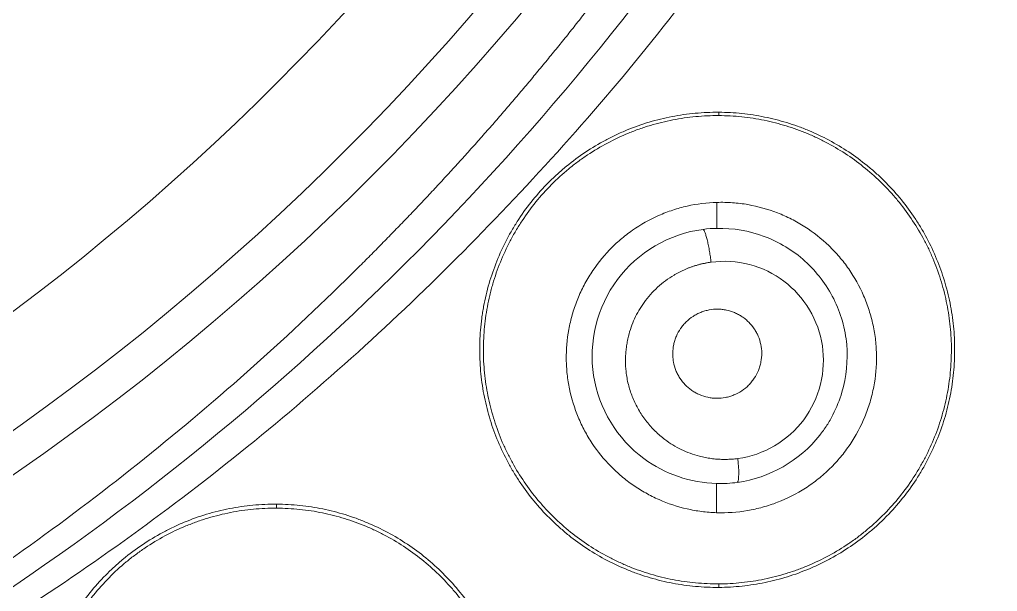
# Model space of a CAD drawing. Extents: x 541 to 1062, y 0 to 382.
# Drawn here: x 910.61 to 920.64, y 253.3 to 259.16 of the extents above; entities that cross this region are included whole.
import ezdxf

# ---------------------------------------------------------------- set-up
doc = ezdxf.new("R2010")
doc.units = 0
doc.header["$LTSCALE"] = 10
doc.header["$MEASUREMENT"] = 0
doc.layers.add('1', color=7, linetype='CONTINUOUS')

msp = doc.modelspace()

# ---------------------------------------------------------------- linework, layer by layer
at = {"layer": '1', "color": 7, "linetype": 'Continuous', "lineweight": 13}
for p, q in [((917.783, 258.215), (917.783, 258.181)), ((917.763, 257.026), (917.764, 257.291)), ((917.761, 254.41), (917.76, 254.111)), ((913.249, 254.199), (913.249, 254.158)), ((917.783, 253.346), (917.783, 253.382))]:
    msp.add_line(p, q, dxfattribs=at)
at = {"layer": '1', "color": 7, "linetype": 'Continuous', "lineweight": 18}
for radius, start, end in [(45.353, 272.3738, 90), (41.78, 282.5334, 97.4666), (41.2, 272.6477, 90)]:
    msp.add_arc((895.7, 276.074), radius, start, end, dxfattribs=at)
at = {"layer": '1', "color": 7, "linetype": 'Continuous', "lineweight": 13}
for radius, start, end in [(26.189, 270, 90), (24.827, 180, 0), (25.813, 270, 0)]:
    msp.add_arc((895.7, 276.074), radius, start, end, dxfattribs=at)
msp.add_ellipse((917.929, 254.714), major_axis=(-0.04, 0.297), ratio=0.144323, start_param=3.318011, end_param=4.532252, dxfattribs=at)
at = {"layer": '1', "color": 7, "linetype": 'Continuous', "lineweight": 18}
msp.add_rational_spline([(928.153, 243.621), (962.121, 277.589), (943.738, 321.97), (895.7, 321.97)], [1, 0.588455621576, 0.588455621576, 1], degree=3, dxfattribs=at)
at = {"layer": '1', "color": 7, "linetype": 'Continuous', "lineweight": 13}
for points, knots in [([(938.065, 276.074), (938.065, 273.302), (937.792, 270.529), (936.71, 265.09), (935.902, 262.424), (933.779, 257.3), (932.466, 254.843), (929.385, 250.232), (927.618, 248.078), (923.696, 244.157), (921.543, 242.39), (916.932, 239.309), (914.474, 237.995), (909.351, 235.873), (906.685, 235.064), (901.866, 234.106), (899.735, 233.848), (897.597, 233.752)], [0, 0, 0, 0, 0.128669, 0.128669, 0.257338, 0.257338, 0.386007, 0.386007, 0.514676, 0.514676, 0.643345, 0.643345, 0.772014, 0.772014, 0.900684, 0.900684, 1, 1, 1, 1]), ([(930.665, 255.312), (930.612, 255.342), (930.506, 255.403), (930.348, 255.494), (930.189, 255.585), (930.032, 255.676), (929.875, 255.766), (929.719, 255.856), (929.563, 255.946), (929.408, 256.035), (929.254, 256.124), (929.1, 256.213), (928.946, 256.301), (928.794, 256.389), (928.641, 256.477), (928.49, 256.564), (928.339, 256.651), (928.188, 256.738), (928.039, 256.824), (927.889, 256.91), (927.741, 256.995), (927.593, 257.08), (927.446, 257.165), (927.299, 257.25), (927.153, 257.334), (927.007, 257.418), (926.862, 257.501), (926.718, 257.584), (926.574, 257.667), (926.431, 257.749), (926.288, 257.831), (926.146, 257.913), (926.005, 257.994), (925.864, 258.075), (925.724, 258.156), (925.585, 258.236), (925.446, 258.316), (925.308, 258.396), (925.17, 258.475), (925.033, 258.554), (924.897, 258.632), (924.761, 258.711), (924.626, 258.788), (924.491, 258.866), (924.357, 258.943), (924.224, 259.02), (924.091, 259.096), (923.959, 259.172), (923.828, 259.248), (923.697, 259.323), (923.567, 259.398), (923.437, 259.472), (923.308, 259.547), (923.18, 259.62), (923.053, 259.694), (922.926, 259.767), (922.799, 259.84), (922.673, 259.912), (922.548, 259.984), (922.424, 260.056), (922.3, 260.127), (922.177, 260.198), (922.054, 260.268), (921.932, 260.339), (921.811, 260.408), (921.69, 260.478), (921.57, 260.547), (921.451, 260.616), (921.332, 260.684), (921.214, 260.752), (921.096, 260.82), (920.979, 260.887), (920.863, 260.954), (920.748, 261.02), (920.633, 261.086), (920.518, 261.152), (920.442, 261.196), (920.404, 261.218)], [0, 0, 0, 0, 0.015717, 0.031369, 0.046957, 0.06248, 0.077939, 0.093334, 0.108664, 0.12393, 0.139132, 0.154269, 0.169341, 0.184349, 0.199293, 0.214173, 0.228988, 0.243738, 0.258424, 0.273046, 0.287603, 0.302096, 0.316525, 0.330889, 0.345188, 0.359424, 0.373594, 0.387701, 0.401743, 0.41572, 0.429634, 0.443482, 0.457267, 0.470987, 0.484642, 0.498233, 0.51176, 0.525222, 0.53862, 0.551953, 0.565222, 0.578427, 0.591567, 0.604643, 0.617654, 0.630601, 0.643483, 0.656302, 0.669055, 0.681744, 0.694369, 0.70693, 0.719425, 0.731857, 0.744224, 0.756527, 0.768765, 0.780939, 0.793048, 0.805093, 0.817074, 0.82899, 0.840842, 0.852629, 0.864352, 0.87601, 0.887604, 0.899134, 0.910599, 0.921999, 0.933336, 0.944607, 0.955815, 0.966958, 0.978036, 0.98905, 1, 1, 1, 1]), ([(918.413, 260.756), (918.276, 260.548), (918.136, 260.342), (917.85, 259.935), (917.705, 259.733), (917.256, 259.136), (916.944, 258.747), (916.297, 257.989), (915.963, 257.62), (915.277, 256.897), (914.924, 256.545), (914.202, 255.859), (913.831, 255.526), (913.072, 254.881), (912.684, 254.569), (911.493, 253.665), (910.667, 253.107), (909.385, 252.338), (908.951, 252.094), (908.07, 251.629), (907.623, 251.409), (906.718, 250.993), (906.259, 250.797), (905.333, 250.431), (904.865, 250.26), (903.92, 249.943), (903.444, 249.797), (902.724, 249.599), (902.483, 249.536), (901.999, 249.418), (901.756, 249.362), (901.269, 249.259), (901.025, 249.211), (900.535, 249.122), (900.289, 249.082), (899.797, 249.006), (899.55, 248.972), (899.056, 248.905), (898.81, 248.873), (898.563, 248.842)], [0, 0, 0, 0, 0.03125, 0.03125, 0.0625, 0.0625, 0.125, 0.125, 0.1875, 0.1875, 0.25, 0.25, 0.3125, 0.3125, 0.375, 0.375, 0.5, 0.5, 0.5625, 0.5625, 0.625, 0.625, 0.6875, 0.6875, 0.75, 0.75, 0.8125, 0.8125, 0.84375, 0.84375, 0.875, 0.875, 0.90625, 0.90625, 0.9375, 0.9375, 0.96875, 0.96875, 1, 1, 1, 1]), ([(917.623, 257.015), (917.277, 256.97), (916.952, 256.78), (916.535, 256.221), (916.446, 255.855), (916.553, 255.177), (916.742, 254.867), (917.231, 254.506), (917.493, 254.417), (917.761, 254.41)], [0, 0, 0, 0, 0.26398, 0.26398, 0.52796, 0.52796, 0.79194, 0.79194, 1, 1, 1, 1]), ([(917.704, 256.678), (917.702, 256.696), (917.7, 256.714), (917.694, 256.751), (917.692, 256.77), (917.685, 256.808), (917.682, 256.827), (917.674, 256.864), (917.671, 256.881), (917.663, 256.914), (917.659, 256.929), (917.651, 256.956), (917.647, 256.968), (917.639, 256.988), (917.636, 256.996), (917.629, 257.008), (917.626, 257.012), (917.623, 257.015)], [0, 0, 0, 0, 0.125, 0.125, 0.25, 0.25, 0.375, 0.375, 0.5, 0.5, 0.625, 0.625, 0.75, 0.75, 0.875, 0.875, 1, 1, 1, 1]), ([(917.976, 254.422), (918.304, 254.468), (918.611, 254.643), (918.844, 254.938), (918.869, 254.972), (918.914, 255.042), (918.976, 255.151), (919.084, 255.421), (919.109, 255.671), (919.088, 255.915), (919.073, 255.996), (919.028, 256.153), (918.938, 256.382), (918.787, 256.58), (918.606, 256.745), (918.54, 256.793), (918.4, 256.878), (918.178, 256.985), (917.93, 257.029), (917.763, 257.025)], [0, 0, 0, 0, 0.25, 0.25, 0.28125, 0.28125, 0.3125, 0.375, 0.5, 0.5, 0.5625, 0.5625, 0.625, 0.75, 0.75, 0.8125, 0.8125, 0.875, 1, 1, 1, 1])]:
    msp.add_open_spline(points, degree=3, knots=knots, dxfattribs=at)
at = {"layer": '1', "color": 7, "linetype": 'Continuous', "lineweight": 18}
for points, knots in [([(898.563, 248.842), (898.578, 248.845), (898.609, 248.853), (898.656, 248.865), (898.703, 248.876), (898.752, 248.888), (898.801, 248.899), (898.851, 248.91), (898.902, 248.922), (898.954, 248.933), (899.006, 248.945), (899.06, 248.956), (899.114, 248.967), (899.169, 248.978), (899.225, 248.99), (899.309, 249.006), (899.431, 249.03), (899.599, 249.061), (899.794, 249.096), (899.978, 249.129), (900.14, 249.157), (900.267, 249.18), (900.382, 249.201), (900.485, 249.22), (900.577, 249.237), (900.658, 249.252), (900.76, 249.272), (900.886, 249.297), (901.037, 249.329), (901.181, 249.361), (901.318, 249.392), (901.433, 249.421), (901.531, 249.446), (901.612, 249.467), (901.693, 249.488), (901.775, 249.51), (901.857, 249.533), (901.939, 249.555), (902.022, 249.578), (902.105, 249.602), (902.188, 249.626), (902.271, 249.65), (902.354, 249.674), (902.438, 249.699), (902.522, 249.725), (902.607, 249.751), (902.691, 249.777), (902.776, 249.804), (902.861, 249.831), (902.946, 249.858), (903.032, 249.886), (903.118, 249.914), (903.204, 249.943), (903.29, 249.972), (903.376, 250.001), (903.463, 250.031), (903.55, 250.061), (903.638, 250.092), (903.725, 250.123), (903.813, 250.154), (903.901, 250.186), (903.989, 250.218), (904.078, 250.251), (904.167, 250.284), (904.38, 250.364), (904.717, 250.495), (905.175, 250.681), (905.628, 250.875), (906.077, 251.076), (906.521, 251.284), (906.961, 251.5), (907.397, 251.724), (907.828, 251.955), (908.255, 252.193), (908.678, 252.438), (909.096, 252.691), (909.786, 253.126), (910.732, 253.768), (911.902, 254.657), (913.025, 255.607), (913.781, 256.319), (914.209, 256.746), (914.328, 256.867), (914.447, 256.988), (914.565, 257.11), (914.683, 257.232), (914.799, 257.356), (914.914, 257.479), (915.029, 257.604), (915.143, 257.729), (915.256, 257.854), (915.368, 257.98), (915.479, 258.107), (915.589, 258.234), (915.699, 258.362), (915.808, 258.49), (915.915, 258.619), (916.022, 258.749), (916.129, 258.879), (916.234, 259.009), (916.338, 259.14), (916.442, 259.272), (916.545, 259.404), (916.647, 259.537), (916.748, 259.671), (916.848, 259.805), (916.948, 259.939), (917.046, 260.075), (917.144, 260.21), (917.241, 260.347), (917.337, 260.483), (917.432, 260.621), (917.526, 260.759), (917.62, 260.897), (917.713, 261.036), (917.774, 261.129), (917.804, 261.176)], [0, 0, 0, 0, 0.002015, 0.004063, 0.006145, 0.008261, 0.01041, 0.012593, 0.01481, 0.017061, 0.019346, 0.021664, 0.024017, 0.026403, 0.028824, 0.031278, 0.037375, 0.044622, 0.05302, 0.062567, 0.068517, 0.073973, 0.078936, 0.083406, 0.087382, 0.090865, 0.093855, 0.100691, 0.107235, 0.113488, 0.119451, 0.125125, 0.128674, 0.132239, 0.135817, 0.139411, 0.14302, 0.146643, 0.150281, 0.153934, 0.157602, 0.161286, 0.164984, 0.168697, 0.172426, 0.17617, 0.179929, 0.183703, 0.187493, 0.191298, 0.195118, 0.198954, 0.202805, 0.206672, 0.210554, 0.214452, 0.218365, 0.222294, 0.226239, 0.230199, 0.234175, 0.238167, 0.242175, 0.246199, 0.250238, 0.271265, 0.292238, 0.313163, 0.334046, 0.354893, 0.375709, 0.3965, 0.417271, 0.43803, 0.45878, 0.479529, 0.500282, 0.562737, 0.625073, 0.687451, 0.75003, 0.757262, 0.764486, 0.771702, 0.778911, 0.786113, 0.793308, 0.800496, 0.807677, 0.814852, 0.822021, 0.829184, 0.836342, 0.843494, 0.850642, 0.857784, 0.864922, 0.872056, 0.879186, 0.886311, 0.893433, 0.900552, 0.907668, 0.914781, 0.921891, 0.928999, 0.936104, 0.943208, 0.95031, 0.957411, 0.964511, 0.97161, 0.978708, 0.985805, 0.992903, 1, 1, 1, 1]), ([(898.563, 248.842), (899.527, 249.013), (900.505, 249.142), (902.424, 249.592), (903.369, 249.874), (906.158, 250.864), (907.952, 251.722), (912.991, 254.842), (915.911, 257.664), (918.11, 260.977)], [0, 0, 0, 0, 0.125, 0.125, 0.25, 0.25, 0.5, 0.5, 1, 1, 1, 1]), ([(917.783, 253.346), (917.703, 253.345), (917.623, 253.349), (917.465, 253.363), (917.309, 253.385), (917.155, 253.422), (917.041, 253.456), (917.003, 253.468), (916.928, 253.494), (916.891, 253.508), (916.78, 253.553), (916.637, 253.619), (916.434, 253.738), (916.306, 253.83), (916.213, 253.905), (916.183, 253.931), (916.124, 253.983), (916.095, 254.01), (916.01, 254.092), (915.903, 254.207), (915.807, 254.332), (915.74, 254.43), (915.718, 254.463), (915.687, 254.514), (915.676, 254.531), (915.656, 254.565), (915.607, 254.652), (915.528, 254.811), (915.472, 254.959), (915.424, 255.11), (915.403, 255.187), (915.378, 255.305), (915.37, 255.345), (915.357, 255.424), (915.351, 255.464), (915.338, 255.583), (915.328, 255.743), (915.333, 255.903), (915.343, 256.023), (915.347, 256.064), (915.355, 256.124), (915.358, 256.144), (915.365, 256.184), (915.382, 256.285), (915.424, 256.461), (915.477, 256.614), (915.537, 256.764), (915.571, 256.838), (915.619, 256.928), (915.628, 256.946), (915.648, 256.982), (915.679, 257.035), (915.711, 257.087), (915.778, 257.189), (915.874, 257.319), (915.982, 257.44), (916.054, 257.512), (916.069, 257.526), (916.098, 257.554), (916.113, 257.568), (916.159, 257.61), (916.189, 257.636), (916.283, 257.713), (916.413, 257.81), (916.552, 257.892), (916.659, 257.949), (916.695, 257.967), (916.75, 257.993), (916.769, 258.002), (916.806, 258.018), (916.899, 258.058), (917.07, 258.118), (917.225, 258.156), (917.343, 258.178), (917.382, 258.185), (917.462, 258.196), (917.502, 258.201), (917.622, 258.212), (917.703, 258.216), (917.783, 258.215)], [0, 0, 0, 0, 0.03125, 0.03125, 0.0625, 0.09375, 0.09375, 0.109375, 0.109375, 0.125, 0.125, 0.15625, 0.1875, 0.21875, 0.21875, 0.234375, 0.234375, 0.25, 0.25, 0.28125, 0.3125, 0.3125, 0.328125, 0.328125, 0.335938, 0.335938, 0.34375, 0.375, 0.40625, 0.40625, 0.4375, 0.4375, 0.453125, 0.453125, 0.46875, 0.46875, 0.5, 0.53125, 0.53125, 0.546875, 0.546875, 0.554688, 0.554688, 0.5625, 0.59375, 0.625, 0.625, 0.65625, 0.65625, 0.664063, 0.664063, 0.671875, 0.6875, 0.6875, 0.71875, 0.75, 0.75, 0.757813, 0.757813, 0.765625, 0.765625, 0.78125, 0.78125, 0.8125, 0.84375, 0.84375, 0.859375, 0.859375, 0.867188, 0.867188, 0.875, 0.90625, 0.9375, 0.9375, 0.953125, 0.953125, 0.96875, 0.96875, 1, 1, 1, 1]), ([(917.783, 258.215), (917.863, 258.215), (917.942, 258.21), (918.098, 258.194), (918.253, 258.17), (918.405, 258.131), (918.517, 258.097), (918.555, 258.085), (918.629, 258.058), (918.666, 258.043), (918.775, 257.998), (918.916, 257.931), (919.117, 257.811), (919.243, 257.718), (919.319, 257.656), (919.335, 257.643), (919.365, 257.618), (919.409, 257.579), (919.452, 257.539), (919.535, 257.456), (919.641, 257.341), (919.735, 257.216), (919.801, 257.119), (919.823, 257.086), (919.864, 257.019), (919.884, 256.984), (919.941, 256.88), (920.009, 256.739), (920.091, 256.518), (920.132, 256.365), (920.157, 256.249), (920.164, 256.209), (920.177, 256.13), (920.182, 256.091), (920.196, 255.973), (920.205, 255.815), (920.2, 255.656), (920.19, 255.537), (920.186, 255.497), (920.175, 255.418), (920.169, 255.378), (920.147, 255.259), (920.11, 255.103), (920.032, 254.877), (919.965, 254.731), (919.909, 254.623), (919.89, 254.587), (919.849, 254.518), (919.828, 254.483), (919.762, 254.382), (919.668, 254.253), (919.561, 254.133), (919.476, 254.046), (919.447, 254.018), (919.403, 253.977), (919.388, 253.963), (919.357, 253.937), (919.28, 253.871), (919.136, 253.763), (919, 253.68), (918.895, 253.622), (918.841, 253.595), (918.786, 253.569), (918.75, 253.553), (918.731, 253.545), (918.638, 253.506), (918.563, 253.478), (918.412, 253.431), (918.258, 253.392), (918.101, 253.368), (917.982, 253.355), (917.943, 253.352), (917.863, 253.347), (917.823, 253.346), (917.783, 253.346)], [0, 0, 0, 0, 0.03125, 0.03125, 0.0625, 0.09375, 0.09375, 0.109375, 0.109375, 0.125, 0.125, 0.15625, 0.1875, 0.21875, 0.21875, 0.226563, 0.226563, 0.234375, 0.25, 0.25, 0.28125, 0.3125, 0.3125, 0.328125, 0.328125, 0.34375, 0.34375, 0.375, 0.40625, 0.4375, 0.4375, 0.453125, 0.453125, 0.46875, 0.46875, 0.5, 0.53125, 0.53125, 0.546875, 0.546875, 0.5625, 0.5625, 0.59375, 0.625, 0.65625, 0.65625, 0.671875, 0.671875, 0.6875, 0.6875, 0.71875, 0.75, 0.75, 0.765625, 0.765625, 0.773438, 0.773438, 0.78125, 0.8125, 0.84375, 0.84375, 0.859375, 0.867188, 0.867188, 0.875, 0.875, 0.90625, 0.90625, 0.9375, 0.96875, 0.96875, 0.984375, 0.984375, 1, 1, 1, 1]), ([(917.783, 258.181), (917.704, 258.181), (917.546, 258.174), (917.312, 258.141), (917.159, 258.103), (917.063, 258.075), (917.044, 258.069), (917.006, 258.057), (916.987, 258.05), (916.931, 258.03), (916.894, 258.016), (916.783, 257.971), (916.64, 257.903), (916.504, 257.822), (916.404, 257.755), (916.371, 257.732), (916.307, 257.685), (916.275, 257.66), (916.182, 257.583), (916.064, 257.476), (915.905, 257.299), (915.81, 257.17), (915.755, 257.086), (915.744, 257.069), (915.723, 257.035), (915.692, 256.983), (915.662, 256.931), (915.607, 256.825), (915.54, 256.681), (915.488, 256.531), (915.46, 256.436), (915.455, 256.417), (915.445, 256.378), (915.44, 256.358), (915.426, 256.3), (915.418, 256.261), (915.396, 256.144), (915.374, 255.988), (915.369, 255.831), (915.37, 255.712), (915.371, 255.673), (915.376, 255.594), (915.38, 255.554), (915.393, 255.436), (915.418, 255.281), (915.478, 255.055), (915.533, 254.908), (915.571, 254.817), (915.579, 254.799), (915.596, 254.764), (915.621, 254.71), (915.648, 254.659), (915.704, 254.556), (915.786, 254.424), (915.879, 254.3), (915.954, 254.211), (915.98, 254.181), (916.034, 254.124), (916.061, 254.095), (916.144, 254.014), (916.26, 253.91), (916.448, 253.773), (916.582, 253.694), (916.669, 253.648), (916.687, 253.64), (916.722, 253.622), (916.775, 253.597), (916.829, 253.573), (916.937, 253.529), (917.083, 253.478), (917.235, 253.441), (917.35, 253.418), (917.389, 253.412), (917.467, 253.4), (917.506, 253.396), (917.625, 253.385), (917.704, 253.381), (917.783, 253.382)], [0, 0, 0, 0, 0.03125, 0.0625, 0.09375, 0.09375, 0.101562, 0.101562, 0.109375, 0.109375, 0.125, 0.125, 0.15625, 0.1875, 0.1875, 0.203125, 0.203125, 0.21875, 0.21875, 0.25, 0.28125, 0.3125, 0.3125, 0.320312, 0.320312, 0.328125, 0.34375, 0.34375, 0.375, 0.40625, 0.40625, 0.414062, 0.414062, 0.421875, 0.421875, 0.4375, 0.4375, 0.46875, 0.5, 0.5, 0.515625, 0.515625, 0.53125, 0.53125, 0.5625, 0.59375, 0.625, 0.625, 0.632812, 0.632812, 0.640625, 0.65625, 0.65625, 0.6875, 0.71875, 0.71875, 0.734375, 0.734375, 0.75, 0.75, 0.78125, 0.8125, 0.84375, 0.84375, 0.851562, 0.851562, 0.859375, 0.875, 0.875, 0.90625, 0.9375, 0.9375, 0.953125, 0.953125, 0.96875, 0.96875, 1, 1, 1, 1]), ([(917.783, 253.382), (917.862, 253.382), (918.019, 253.391), (918.25, 253.427), (918.402, 253.465), (918.497, 253.495), (918.515, 253.501), (918.553, 253.513), (918.572, 253.52), (918.628, 253.54), (918.665, 253.555), (918.774, 253.601), (918.916, 253.669), (919.05, 253.751), (919.148, 253.817), (919.181, 253.84), (919.244, 253.888), (919.275, 253.913), (919.367, 253.99), (919.484, 254.097), (919.641, 254.274), (919.734, 254.402), (919.789, 254.486), (919.8, 254.502), (919.821, 254.536), (919.851, 254.588), (919.88, 254.64), (919.935, 254.745), (920, 254.888), (920.052, 255.037), (920.085, 255.151), (920.095, 255.189), (920.113, 255.266), (920.121, 255.305), (920.143, 255.421), (920.164, 255.577), (920.169, 255.733), (920.168, 255.85), (920.166, 255.889), (920.162, 255.968), (920.158, 256.007), (920.145, 256.124), (920.12, 256.278), (920.061, 256.503), (920.008, 256.649), (919.962, 256.756), (919.946, 256.792), (919.912, 256.862), (919.894, 256.896), (919.838, 256.998), (919.758, 257.13), (919.666, 257.253), (919.592, 257.342), (919.566, 257.372), (919.514, 257.429), (919.487, 257.457), (919.404, 257.539), (919.29, 257.642), (919.104, 257.779), (918.972, 257.859), (918.869, 257.914), (918.834, 257.932), (918.764, 257.965), (918.729, 257.981), (918.621, 258.026), (918.476, 258.078), (918.326, 258.117), (918.212, 258.14), (918.174, 258.147), (918.097, 258.159), (918.058, 258.164), (917.941, 258.176), (917.862, 258.18), (917.783, 258.181)], [0, 0, 0, 0, 0.03125, 0.0625, 0.09375, 0.09375, 0.101563, 0.101563, 0.109375, 0.109375, 0.125, 0.125, 0.15625, 0.1875, 0.1875, 0.203125, 0.203125, 0.21875, 0.21875, 0.25, 0.28125, 0.3125, 0.3125, 0.320313, 0.320313, 0.328125, 0.34375, 0.34375, 0.375, 0.40625, 0.40625, 0.421875, 0.421875, 0.4375, 0.4375, 0.46875, 0.5, 0.5, 0.515625, 0.515625, 0.53125, 0.53125, 0.5625, 0.59375, 0.625, 0.625, 0.640625, 0.640625, 0.65625, 0.65625, 0.6875, 0.71875, 0.71875, 0.734375, 0.734375, 0.75, 0.75, 0.78125, 0.8125, 0.84375, 0.84375, 0.859375, 0.859375, 0.875, 0.875, 0.90625, 0.9375, 0.9375, 0.953125, 0.953125, 0.96875, 0.96875, 1, 1, 1, 1]), ([(917.764, 257.291), (917.661, 257.288), (917.559, 257.276), (917.41, 257.242), (917.36, 257.228), (917.287, 257.204), (917.263, 257.196), (917.214, 257.177), (917.19, 257.167), (917.072, 257.115), (916.983, 257.065), (916.877, 256.991), (916.856, 256.976), (916.815, 256.944), (916.795, 256.927), (916.735, 256.877), (916.698, 256.841), (916.591, 256.729), (916.527, 256.648), (916.457, 256.539), (916.443, 256.517), (916.417, 256.472), (916.405, 256.449), (916.37, 256.38), (916.327, 256.286), (916.294, 256.189), (916.273, 256.115), (916.267, 256.09), (916.255, 256.039), (916.249, 256.014), (916.226, 255.887), (916.218, 255.785), (916.22, 255.632), (916.223, 255.581), (916.231, 255.505), (916.235, 255.479), (916.242, 255.429), (916.247, 255.404), (916.273, 255.28), (916.303, 255.183), (916.352, 255.066), (916.362, 255.043), (916.384, 254.997), (916.395, 254.974), (916.431, 254.907), (916.457, 254.864), (916.541, 254.738), (916.604, 254.66), (916.693, 254.569), (916.711, 254.552), (916.748, 254.517), (916.805, 254.467), (916.905, 254.391), (916.99, 254.338), (917.056, 254.301), (917.078, 254.289), (917.124, 254.266), (917.147, 254.256), (917.263, 254.204), (917.359, 254.173), (917.507, 254.139), (917.556, 254.13), (917.632, 254.12), (917.658, 254.118), (917.709, 254.114), (917.735, 254.112), (917.76, 254.111)], [0, 0, 0, 0, 0.0625, 0.0625, 0.09375, 0.09375, 0.109375, 0.109375, 0.125, 0.125, 0.1875, 0.1875, 0.203125, 0.203125, 0.21875, 0.21875, 0.25, 0.25, 0.3125, 0.3125, 0.328125, 0.328125, 0.34375, 0.34375, 0.375, 0.40625, 0.40625, 0.421875, 0.421875, 0.4375, 0.4375, 0.5, 0.5, 0.53125, 0.53125, 0.546875, 0.546875, 0.5625, 0.5625, 0.625, 0.625, 0.640625, 0.640625, 0.65625, 0.65625, 0.6875, 0.6875, 0.75, 0.75, 0.765625, 0.765625, 0.78125, 0.8125, 0.84375, 0.84375, 0.859375, 0.859375, 0.875, 0.875, 0.9375, 0.9375, 0.96875, 0.96875, 0.984375, 0.984375, 1, 1, 1, 1]), ([(917.76, 254.111), (917.867, 254.108), (917.973, 254.115), (918.13, 254.142), (918.181, 254.153), (918.259, 254.175), (918.285, 254.182), (918.336, 254.199), (918.361, 254.208), (918.486, 254.257), (918.581, 254.305), (918.694, 254.377), (918.716, 254.393), (918.76, 254.424), (918.781, 254.44), (918.845, 254.491), (918.925, 254.562), (918.998, 254.641), (919.049, 254.702), (919.066, 254.723), (919.098, 254.767), (919.114, 254.789), (919.19, 254.901), (919.24, 254.995), (919.301, 255.143), (919.319, 255.194), (919.342, 255.271), (919.349, 255.297), (919.362, 255.349), (919.367, 255.376), (919.392, 255.506), (919.402, 255.612), (919.4, 255.745), (919.399, 255.772), (919.396, 255.825), (919.394, 255.852), (919.385, 255.931), (919.368, 256.035), (919.34, 256.136), (919.316, 256.212), (919.308, 256.236), (919.289, 256.286), (919.279, 256.311), (919.226, 256.432), (919.175, 256.523), (919.086, 256.652), (919.054, 256.693), (919.002, 256.753), (918.985, 256.773), (918.949, 256.811), (918.93, 256.83), (918.836, 256.92), (918.754, 256.985), (918.644, 257.056), (918.621, 257.069), (918.575, 257.095), (918.552, 257.108), (918.481, 257.144), (918.434, 257.165), (918.287, 257.222), (918.186, 257.25), (918.056, 257.273), (918.029, 257.277), (917.976, 257.283), (917.95, 257.286), (917.87, 257.292), (917.817, 257.293), (917.764, 257.291)], [0, 0, 0, 0, 0.0625, 0.0625, 0.09375, 0.09375, 0.109375, 0.109375, 0.125, 0.125, 0.1875, 0.1875, 0.203125, 0.203125, 0.21875, 0.21875, 0.25, 0.28125, 0.28125, 0.296875, 0.296875, 0.3125, 0.3125, 0.375, 0.375, 0.40625, 0.40625, 0.421875, 0.421875, 0.4375, 0.4375, 0.5, 0.5, 0.515625, 0.515625, 0.53125, 0.53125, 0.5625, 0.59375, 0.59375, 0.609375, 0.609375, 0.625, 0.625, 0.6875, 0.6875, 0.71875, 0.71875, 0.734375, 0.734375, 0.75, 0.75, 0.8125, 0.8125, 0.828125, 0.828125, 0.84375, 0.84375, 0.875, 0.875, 0.9375, 0.9375, 0.953125, 0.953125, 0.96875, 0.96875, 1, 1, 1, 1]), ([(917.704, 256.678), (917.699, 256.678), (917.688, 256.676), (917.673, 256.674), (917.658, 256.671), (917.643, 256.668), (917.628, 256.665), (917.613, 256.662), (917.598, 256.658), (917.583, 256.655), (917.568, 256.651), (917.553, 256.646), (917.539, 256.642), (917.524, 256.637), (917.509, 256.632), (917.495, 256.627), (917.48, 256.622), (917.466, 256.616), (917.452, 256.61), (917.438, 256.604), (917.423, 256.598), (917.409, 256.591), (917.395, 256.584), (917.381, 256.577), (917.367, 256.57), (917.353, 256.563), (917.34, 256.555), (917.3, 256.532), (917.236, 256.49), (917.155, 256.423), (917.081, 256.348), (917.017, 256.268), (916.963, 256.185), (916.918, 256.1), (916.882, 256.011), (916.859, 255.932), (916.844, 255.863), (916.835, 255.806), (916.829, 255.749), (916.826, 255.693), (916.826, 255.636), (916.83, 255.579), (916.839, 255.498), (916.862, 255.394), (916.906, 255.27), (916.967, 255.152), (917.041, 255.042), (917.129, 254.944), (917.221, 254.866), (917.311, 254.804), (917.398, 254.757), (917.489, 254.718), (917.562, 254.696), (917.615, 254.683), (917.645, 254.676), (917.675, 254.671), (917.705, 254.666), (917.735, 254.662), (917.766, 254.66), (917.796, 254.658), (917.826, 254.657), (917.857, 254.657), (917.887, 254.658), (917.918, 254.66), (917.948, 254.662), (917.968, 254.665), (917.979, 254.666)], [0, 0, 0, 0, 0.004847, 0.009683, 0.014509, 0.019326, 0.024135, 0.028937, 0.033733, 0.038525, 0.043314, 0.048101, 0.052888, 0.057674, 0.062463, 0.067254, 0.072049, 0.076849, 0.081656, 0.08647, 0.091293, 0.096126, 0.10097, 0.105826, 0.110695, 0.115579, 0.120479, 0.125396, 0.15843, 0.190966, 0.223382, 0.256057, 0.286095, 0.315713, 0.345194, 0.374828, 0.392983, 0.410947, 0.428774, 0.446518, 0.464235, 0.481982, 0.499814, 0.541157, 0.58253, 0.624627, 0.666687, 0.708223, 0.749917, 0.781233, 0.812341, 0.84353, 0.875089, 0.884887, 0.894622, 0.904302, 0.913937, 0.923533, 0.933101, 0.942648, 0.952184, 0.961717, 0.971256, 0.980811, 0.990389, 1, 1, 1, 1]), ([(917.979, 254.666), (918.112, 254.684), (918.236, 254.728), (918.474, 254.867), (918.574, 254.957), (918.735, 255.172), (918.793, 255.295), (918.858, 255.559), (918.865, 255.692), (918.826, 255.953), (918.781, 256.076), (918.643, 256.307), (918.556, 256.404), (918.346, 256.563), (918.23, 256.619), (917.968, 256.688), (917.836, 256.696), (917.704, 256.678)], [0, 0, 0, 0, 0.125, 0.125, 0.25, 0.25, 0.375, 0.375, 0.5, 0.5, 0.625, 0.625, 0.75, 0.75, 0.875, 0.875, 1, 1, 1, 1]), ([(917.311, 255.746), (917.311, 255.776), (917.315, 255.805), (917.324, 255.849), (917.328, 255.863), (917.337, 255.892), (917.342, 255.906), (917.36, 255.947), (917.374, 255.973), (917.4, 256.01), (917.409, 256.022), (917.428, 256.046), (917.439, 256.057), (917.471, 256.088), (917.494, 256.107), (917.532, 256.131), (917.545, 256.139), (917.572, 256.153), (917.599, 256.165), (917.627, 256.175), (917.656, 256.183), (917.67, 256.187), (917.714, 256.195), (917.744, 256.197), (917.788, 256.197), (917.803, 256.196), (917.832, 256.193), (917.847, 256.191), (917.89, 256.182), (917.918, 256.173), (917.959, 256.156), (917.972, 256.149), (917.998, 256.135), (918.023, 256.12), (918.046, 256.103), (918.069, 256.084), (918.08, 256.074), (918.111, 256.043), (918.13, 256.021), (918.154, 255.984), (918.162, 255.972), (918.176, 255.946), (918.182, 255.933), (918.199, 255.892), (918.208, 255.864), (918.22, 255.806), (918.223, 255.776), (918.224, 255.747)], [0, 0, 0, 0, 0.0625, 0.0625, 0.09375, 0.09375, 0.125, 0.125, 0.1875, 0.1875, 0.21875, 0.21875, 0.25, 0.25, 0.3125, 0.3125, 0.34375, 0.34375, 0.375, 0.40625, 0.40625, 0.4375, 0.4375, 0.5, 0.5, 0.53125, 0.53125, 0.5625, 0.5625, 0.625, 0.625, 0.65625, 0.65625, 0.6875, 0.71875, 0.71875, 0.75, 0.75, 0.8125, 0.8125, 0.84375, 0.84375, 0.875, 0.875, 0.9375, 0.9375, 1, 1, 1, 1]), ([(918.224, 255.747), (918.224, 255.716), (918.221, 255.686), (918.213, 255.642), (918.209, 255.627), (918.2, 255.598), (918.195, 255.583), (918.178, 255.541), (918.164, 255.514), (918.139, 255.476), (918.129, 255.464), (918.11, 255.44), (918.1, 255.429), (918.068, 255.397), (918.044, 255.377), (917.993, 255.343), (917.966, 255.329), (917.924, 255.312), (917.91, 255.307), (917.881, 255.298), (917.866, 255.295), (917.821, 255.286), (917.791, 255.284), (917.746, 255.284), (917.731, 255.285), (917.701, 255.288), (917.686, 255.291), (917.643, 255.3), (917.614, 255.309), (917.573, 255.327), (917.559, 255.333), (917.533, 255.347), (917.508, 255.363), (917.484, 255.381), (917.462, 255.4), (917.45, 255.41), (917.419, 255.442), (917.401, 255.465), (917.376, 255.503), (917.369, 255.516), (917.355, 255.542), (917.349, 255.556), (917.332, 255.597), (917.324, 255.626), (917.316, 255.67), (917.314, 255.685), (917.311, 255.715), (917.311, 255.731), (917.311, 255.746)], [0, 0, 0, 0, 0.0625, 0.0625, 0.09375, 0.09375, 0.125, 0.125, 0.1875, 0.1875, 0.21875, 0.21875, 0.25, 0.25, 0.3125, 0.3125, 0.375, 0.375, 0.40625, 0.40625, 0.4375, 0.4375, 0.5, 0.5, 0.53125, 0.53125, 0.5625, 0.5625, 0.625, 0.625, 0.65625, 0.65625, 0.6875, 0.71875, 0.71875, 0.75, 0.75, 0.8125, 0.8125, 0.84375, 0.84375, 0.875, 0.875, 0.9375, 0.9375, 0.96875, 0.96875, 1, 1, 1, 1]), ([(930.665, 255.312), (929.045, 252.594), (927.094, 250.059), (922.727, 245.567), (920.302, 243.588), (914.954, 240.182), (912.132, 238.822), (907.693, 237.283), (906.176, 236.853), (903.855, 236.338), (903.077, 236.188), (901.905, 235.992), (901.514, 235.932), (900.728, 235.829), (900.334, 235.777), (899.939, 235.75)], [0, 0, 0, 0, 0.25, 0.25, 0.5, 0.5, 0.75, 0.75, 0.875, 0.875, 0.9375, 0.9375, 0.96875, 0.96875, 1, 1, 1, 1]), ([(930.803, 255.229), (929.986, 253.874), (929.091, 252.567), (927.154, 250.067), (926.114, 248.873), (923.902, 246.617), (922.73, 245.554), (920.273, 243.571), (918.987, 242.652), (916.319, 240.97), (914.936, 240.207), (912.093, 238.848), (910.632, 238.251), (907.653, 237.232), (906.134, 236.81), (903.059, 236.144), (901.503, 235.901), (899.939, 235.75)], [0, 0, 0, 0, 0.125, 0.125, 0.25, 0.25, 0.375, 0.375, 0.5, 0.5, 0.625, 0.625, 0.75, 0.75, 0.875, 0.875, 1, 1, 1, 1]), ([(913.249, 249.319), (913.168, 249.319), (913.087, 249.322), (912.928, 249.337), (912.771, 249.36), (912.616, 249.398), (912.501, 249.432), (912.463, 249.444), (912.387, 249.471), (912.35, 249.485), (912.24, 249.53), (912.096, 249.597), (911.96, 249.677), (911.861, 249.742), (911.813, 249.776), (911.765, 249.812), (911.734, 249.836), (911.718, 249.848), (911.64, 249.911), (911.522, 250.016), (911.363, 250.189), (911.267, 250.314), (911.2, 250.412), (911.179, 250.445), (911.137, 250.513), (911.117, 250.547), (911.06, 250.651), (910.99, 250.793), (910.935, 250.94), (910.887, 251.09), (910.867, 251.167), (910.845, 251.265), (910.841, 251.285), (910.834, 251.324), (910.824, 251.383), (910.815, 251.442), (910.802, 251.56), (910.791, 251.719), (910.796, 251.878), (910.806, 251.998), (910.811, 252.038), (910.818, 252.098), (910.821, 252.118), (910.828, 252.158), (910.845, 252.258), (910.886, 252.434), (910.938, 252.586), (910.997, 252.735), (911.031, 252.809), (911.078, 252.9), (911.088, 252.918), (911.107, 252.954), (911.137, 253.007), (911.17, 253.059), (911.236, 253.161), (911.331, 253.292), (911.439, 253.413), (911.525, 253.5), (911.555, 253.529), (911.615, 253.584), (911.646, 253.611), (911.74, 253.689), (911.87, 253.787), (912.009, 253.87), (912.117, 253.928), (912.153, 253.946), (912.227, 253.981), (912.264, 253.998), (912.378, 254.045), (912.53, 254.099), (912.687, 254.138), (912.845, 254.169), (912.925, 254.18), (913.087, 254.196), (913.168, 254.199), (913.249, 254.199)], [0, 0, 0, 0, 0.03125, 0.03125, 0.0625, 0.09375, 0.09375, 0.109375, 0.109375, 0.125, 0.125, 0.15625, 0.1875, 0.1875, 0.203125, 0.210938, 0.210938, 0.21875, 0.21875, 0.25, 0.28125, 0.3125, 0.3125, 0.328125, 0.328125, 0.34375, 0.34375, 0.375, 0.40625, 0.40625, 0.4375, 0.4375, 0.445313, 0.445313, 0.453125, 0.46875, 0.46875, 0.5, 0.53125, 0.53125, 0.546875, 0.546875, 0.554688, 0.554688, 0.5625, 0.59375, 0.625, 0.625, 0.65625, 0.65625, 0.664063, 0.664063, 0.671875, 0.6875, 0.6875, 0.71875, 0.75, 0.75, 0.765625, 0.765625, 0.78125, 0.78125, 0.8125, 0.84375, 0.84375, 0.859375, 0.859375, 0.875, 0.875, 0.90625, 0.9375, 0.9375, 0.96875, 0.96875, 1, 1, 1, 1]), ([(913.249, 254.199), (913.329, 254.198), (913.409, 254.194), (913.567, 254.177), (913.723, 254.153), (913.876, 254.114), (913.989, 254.08), (914.027, 254.067), (914.102, 254.04), (914.139, 254.025), (914.248, 253.98), (914.39, 253.912), (914.592, 253.791), (914.718, 253.698), (914.841, 253.598), (914.899, 253.545), (915.01, 253.435), (915.115, 253.32), (915.209, 253.195), (915.276, 253.097), (915.297, 253.064), (915.328, 253.013), (915.338, 252.996), (915.358, 252.962), (915.406, 252.876), (915.483, 252.717), (915.565, 252.497), (915.605, 252.345), (915.63, 252.228), (915.637, 252.189), (915.65, 252.111), (915.655, 252.072), (915.669, 251.954), (915.679, 251.797), (915.674, 251.639), (915.664, 251.52), (915.66, 251.48), (915.649, 251.401), (915.643, 251.361), (915.621, 251.243), (915.585, 251.087), (915.508, 250.861), (915.442, 250.715), (915.386, 250.607), (915.367, 250.571), (915.326, 250.501), (915.305, 250.467), (915.24, 250.365), (915.146, 250.235), (915.039, 250.114), (914.955, 250.027), (914.926, 249.999), (914.881, 249.958), (914.866, 249.944), (914.835, 249.917), (914.758, 249.851), (914.614, 249.741), (914.477, 249.657), (914.371, 249.599), (914.335, 249.581), (914.262, 249.545), (914.225, 249.529), (914.113, 249.481), (914.037, 249.453), (913.884, 249.406), (913.729, 249.366), (913.57, 249.341), (913.45, 249.328), (913.41, 249.325), (913.33, 249.321), (913.289, 249.32), (913.249, 249.319)], [0, 0, 0, 0, 0.03125, 0.03125, 0.0625, 0.09375, 0.09375, 0.109375, 0.109375, 0.125, 0.125, 0.15625, 0.1875, 0.21875, 0.21875, 0.25, 0.25, 0.28125, 0.3125, 0.3125, 0.328125, 0.328125, 0.335937, 0.335937, 0.34375, 0.375, 0.40625, 0.4375, 0.4375, 0.453125, 0.453125, 0.46875, 0.46875, 0.5, 0.53125, 0.53125, 0.546875, 0.546875, 0.5625, 0.5625, 0.59375, 0.625, 0.65625, 0.65625, 0.671875, 0.671875, 0.6875, 0.6875, 0.71875, 0.75, 0.75, 0.765625, 0.765625, 0.773437, 0.773437, 0.78125, 0.8125, 0.84375, 0.84375, 0.859375, 0.859375, 0.875, 0.875, 0.90625, 0.90625, 0.9375, 0.96875, 0.96875, 0.984375, 0.984375, 1, 1, 1, 1]), ([(913.249, 254.158), (913.169, 254.158), (913.011, 254.151), (912.776, 254.117), (912.622, 254.079), (912.526, 254.05), (912.507, 254.044), (912.469, 254.032), (912.45, 254.025), (912.394, 254.005), (912.356, 253.99), (912.246, 253.945), (912.102, 253.877), (911.966, 253.795), (911.867, 253.728), (911.834, 253.705), (911.786, 253.669), (911.77, 253.657), (911.738, 253.632), (911.66, 253.569), (911.528, 253.448), (911.422, 253.329), (911.347, 253.237), (911.323, 253.205), (911.276, 253.141), (911.253, 253.108), (911.187, 253.007), (911.147, 252.938), (911.074, 252.798), (911.008, 252.655), (910.956, 252.505), (910.923, 252.391), (910.912, 252.352), (910.894, 252.275), (910.886, 252.236), (910.864, 252.12), (910.843, 251.965), (910.837, 251.808), (910.839, 251.691), (910.84, 251.651), (910.844, 251.592), (910.845, 251.572), (910.849, 251.533), (910.858, 251.435), (910.886, 251.262), (910.945, 251.037), (910.999, 250.89), (911.038, 250.8), (911.046, 250.782), (911.062, 250.746), (911.087, 250.693), (911.113, 250.641), (911.169, 250.539), (911.25, 250.407), (911.343, 250.283), (911.418, 250.194), (911.444, 250.164), (911.483, 250.121), (911.497, 250.107), (911.524, 250.078), (911.593, 250.009), (911.723, 249.892), (911.91, 249.755), (912.044, 249.675), (912.131, 249.629), (912.149, 249.62), (912.184, 249.602), (912.237, 249.577), (912.291, 249.553), (912.399, 249.508), (912.547, 249.456), (912.698, 249.419), (912.814, 249.396), (912.853, 249.389), (912.931, 249.378), (912.971, 249.373), (913.09, 249.362), (913.169, 249.358), (913.249, 249.359)], [0, 0, 0, 0, 0.03125, 0.0625, 0.09375, 0.09375, 0.101562, 0.101562, 0.109375, 0.109375, 0.125, 0.125, 0.15625, 0.1875, 0.1875, 0.203125, 0.203125, 0.210937, 0.210937, 0.21875, 0.25, 0.28125, 0.28125, 0.296875, 0.296875, 0.3125, 0.3125, 0.34375, 0.34375, 0.375, 0.40625, 0.40625, 0.421875, 0.421875, 0.4375, 0.4375, 0.46875, 0.5, 0.5, 0.515625, 0.515625, 0.523438, 0.523438, 0.53125, 0.5625, 0.59375, 0.625, 0.625, 0.632813, 0.632813, 0.640625, 0.65625, 0.65625, 0.6875, 0.71875, 0.71875, 0.734375, 0.734375, 0.742188, 0.742188, 0.75, 0.78125, 0.8125, 0.84375, 0.84375, 0.851563, 0.851563, 0.859375, 0.875, 0.875, 0.90625, 0.9375, 0.9375, 0.953125, 0.953125, 0.96875, 0.96875, 1, 1, 1, 1]), ([(913.249, 249.359), (913.328, 249.359), (913.486, 249.368), (913.719, 249.403), (913.872, 249.443), (913.966, 249.472), (913.985, 249.478), (914.023, 249.491), (914.042, 249.497), (914.098, 249.518), (914.135, 249.532), (914.245, 249.579), (914.387, 249.647), (914.522, 249.73), (914.62, 249.796), (914.652, 249.82), (914.716, 249.868), (914.748, 249.893), (914.839, 249.97), (914.955, 250.077), (915.112, 250.254), (915.205, 250.383), (915.271, 250.483), (915.292, 250.517), (915.331, 250.585), (915.35, 250.62), (915.405, 250.725), (915.47, 250.867), (915.521, 251.016), (915.548, 251.111), (915.554, 251.13), (915.564, 251.168), (915.568, 251.187), (915.582, 251.245), (915.59, 251.283), (915.611, 251.399), (915.632, 251.553), (915.638, 251.709), (915.637, 251.826), (915.635, 251.865), (915.63, 251.943), (915.627, 251.982), (915.614, 252.099), (915.59, 252.252), (915.531, 252.476), (915.478, 252.621), (915.433, 252.729), (915.416, 252.764), (915.383, 252.834), (915.365, 252.869), (915.31, 252.971), (915.23, 253.102), (915.138, 253.226), (915.064, 253.315), (915.039, 253.344), (914.986, 253.402), (914.959, 253.43), (914.877, 253.512), (914.762, 253.616), (914.577, 253.754), (914.444, 253.834), (914.358, 253.88), (914.323, 253.898), (914.288, 253.916), (914.235, 253.941), (914.2, 253.957), (914.092, 254.002), (913.946, 254.055), (913.795, 254.093), (913.681, 254.117), (913.642, 254.124), (913.565, 254.136), (913.525, 254.141), (913.407, 254.153), (913.328, 254.157), (913.249, 254.158)], [0, 0, 0, 0, 0.03125, 0.0625, 0.09375, 0.09375, 0.101562, 0.101562, 0.109375, 0.109375, 0.125, 0.125, 0.15625, 0.1875, 0.1875, 0.203125, 0.203125, 0.21875, 0.21875, 0.25, 0.28125, 0.3125, 0.3125, 0.328125, 0.328125, 0.34375, 0.34375, 0.375, 0.40625, 0.40625, 0.414062, 0.414062, 0.421875, 0.421875, 0.4375, 0.4375, 0.46875, 0.5, 0.5, 0.515625, 0.515625, 0.53125, 0.53125, 0.5625, 0.59375, 0.625, 0.625, 0.640625, 0.640625, 0.65625, 0.65625, 0.6875, 0.71875, 0.71875, 0.734375, 0.734375, 0.75, 0.75, 0.78125, 0.8125, 0.84375, 0.84375, 0.851563, 0.859375, 0.859375, 0.875, 0.875, 0.90625, 0.9375, 0.9375, 0.953125, 0.953125, 0.96875, 0.96875, 1, 1, 1, 1])]:
    msp.add_open_spline(points, degree=3, knots=knots, dxfattribs=at)
at = {"layer": '1', "color": 7, "linetype": 'Continuous', "lineweight": 13}
for points in [[(917.763, 257.025), (917.717, 257.025), (917.67, 257.021), (917.623, 257.015)], [(917.761, 254.41), (917.832, 254.408), (917.905, 254.412), (917.976, 254.422)]]:
    msp.add_open_spline(points, degree=3, dxfattribs=at)

doc.saveas('drawing.dxf')
